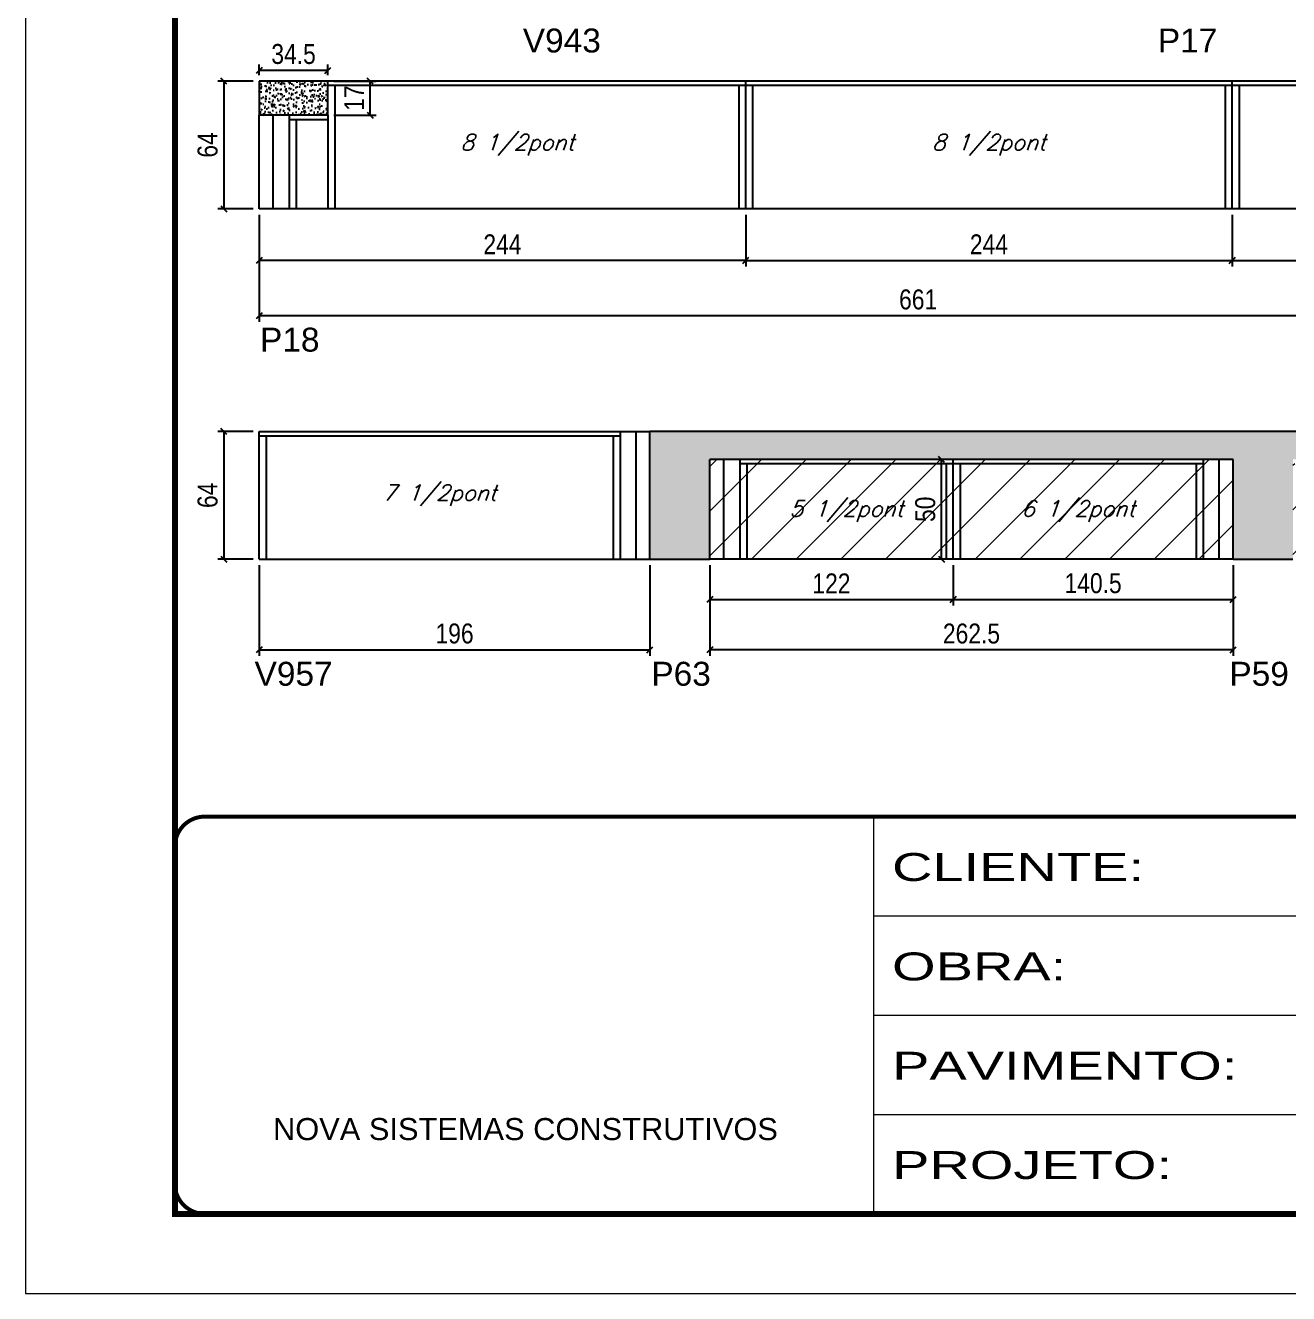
# Model space of a CAD drawing. Extents: x 3309 to 9563, y -2522 to 14608.
# Drawn here: x 4908 to 5541, y 10112 to 10748 of the extents above; entities that cross this region are included whole.
import ezdxf

# ---------------------------------------------------------------- set-up
doc = ezdxf.new("R2010")
doc.units = 0
doc.linetypes.add('CONTINUO', pattern=[0])
doc.linetypes.add('DASHED', pattern=[0.75, 0.5, -0.25])
for name, color, linetype in [('5', 5, 'Continuous'), ('COTA', 241, 'Continuous'), ('Painéis', 200, 'Continuous'), ('SARR_2.2x7', 40, 'Continuous'), ('SARR_3.5x7', 81, 'Continuous'), ('texto', 7, 'Continuous')]:
    doc.layers.add(name, color=color, linetype=linetype)
for name, color, linetype, lineweight in [('Folhas', 255, 'Continuous', 9), ('Hachura', 251, 'Continuous', 9), ('SARRAFO DE PRESSAO', 251, 'DASHED', 9)]:
    doc.layers.add(name, color=color, linetype=linetype, lineweight=lineweight)
doc.styles.add('ARIAL', font='arial.ttf')
doc.styles.add('COTA TECNICA', font='techl___.ttf', dxfattribs={"height": 10})
doc.styles.add('Romans', font='romans.shx')
doc.styles.get("Standard").update_dxf_attribs({"font": 'arial.ttf'})
doc.styles.add('Tecnologia', font='')
doc.styles.get('Tecnologia').set_extended_font_data('Forgotten Futurist')
doc.dimstyles.new('PAINEL', dxfattribs={"dimtxt": 10, "dimasz": 3, "dimexe": 3, "dimexo": 3, "dimgap": 3, "dimtad": 1, "dimdec": 1, "dimzin": 12, "dimdsep": 46, "dimtxsty": 'COTA TECNICA', "dimblk1": 'OBLIQUE', "dimblk2": 'OBLIQUE', "dimsah": 1, "dimcen": 0.9, "dimclrd": 4, "dimclre": 4, "dimclrt": 240, "dimadec": 1, "dimazin": 3, "dimtfac": 1, "dimtdec": 1, "dimtmove": 0, "dimatfit": 3, "dimfxl": 1, "dimtolj": 1, "dimtzin": 12, "dimarcsym": 0})

# ---------------------------------------------------------------- blocks, each defined once
blk = doc.blocks.new('9999999999')
at = {"color": 30, "linetype": 'CONTINUO'}
for p, q in [((98564.56, 34230.21), (98564.56, 34429.45)), ((98564.56, 34379.64), (99583.98, 34379.64)), ((98564.56, 34329.83), (99487.98, 34329.83)), ((98564.56, 34280.02), (99487.98, 34280.02))]:
    blk.add_line(p, q, dxfattribs=at)
at = {"color": 30, "linetype": 'CONTINUO', "const_width": 2}
blk.add_lwpolyline([(99583.98, 34230.21), (99583.98, 34414.45, 0.414214), (99568.98, 34429.45), (98228.98, 34429.45, 0.414214), (98213.98, 34414.45), (98213.98, 34245.21, 0.414214), (98228.98, 34230.21), (99583.98, 34230.21)], format="xyb", dxfattribs=at)
at = {"layer": 'Folhas'}
blk.add_lwpolyline([(98138.98, 34190.21), (99623.98, 34190.21), (99623.98, 35240.21), (98138.98, 35240.21)], close=True, dxfattribs=at)
at = {"layer": 'Folhas', "color": 30, "const_width": 3}
blk.add_lwpolyline([(98213.98, 34230.21), (99583.98, 34230.21), (99583.98, 35200.21), (98213.98, 35200.21)], close=True, dxfattribs=at)
at = {"color": 7, "linetype": 'Continuous', "ltscale": 5, "style": 'ARIAL'}
blk.add_text('NOVA SISTEMAS CONSTRUTIVOS', height=11.0592, dxfattribs=at).set_placement((98263.19, 34267.21))
at = {"layer": 'Folhas', "color": 7, "style": 'Tecnologia', "width": 1.5}
for s, p in [('CLIENTE:', (98573.65, 34397.17)), ('OBRA:', (98573.65, 34347.31)), ('PAVIMENTO:', (98573.65, 34297.5)), ('PROJETO:', (98573.65, 34247.69))]:
    blk.add_text(s, height=14, dxfattribs=at).set_placement(p)
blk = doc.blocks.new('_Oblique')
at = {"color": 0, "linetype": 'ByBlock', "lineweight": -2}
blk.add_line((-0.5, -0.5), (0.5, 0.5), dxfattribs=at)
blk = doc.blocks.new('*D1606')
at = {"layer": 'COTA', "color": 4, "linetype": 'ByBlock', "lineweight": -2, "transparency": 16777216}
for p, q in [((5025.13, 10653.24), (5025.13, 10627.32)), ((5269.13, 10653.24), (5269.13, 10627.32)), ((5269.13, 10630.32), (5025.13, 10630.32))]:
    blk.add_line(p, q, dxfattribs=at)
at = {"layer": 'Defpoints', "color": 0, "linetype": 'ByBlock', "transparency": 16777216}
for p in [(5025.13, 10656.24), (5269.13, 10656.24), (5025.13, 10630.32)]:
    blk.add_point(p, dxfattribs=at)
at = {"layer": 'COTA', "color": 4, "linetype": 'ByBlock', "lineweight": -2, "transparency": 16777216, "xscale": 3, "yscale": 3, "zscale": 3, "rotation": 180}
blk.add_blockref('_Oblique', (5025.13, 10630.32), dxfattribs=at)
at = {"layer": 'COTA', "color": 4, "linetype": 'ByBlock', "lineweight": -2, "transparency": 16777216, "xscale": 3, "yscale": 3, "zscale": 3}
blk.add_blockref('_Oblique', (5269.13, 10630.32), dxfattribs=at)
at = {"layer": 'COTA', "color": 240, "linetype": 'ByBlock', "transparency": 16777216, "insert": (5147.13, 10638.39), "char_height": 10, "attachment_point": 5, "style": 'COTA TECNICA'}
blk.add_mtext('\\A1;244', dxfattribs=at)
blk = doc.blocks.new('*D1608')
at = {"layer": 'COTA', "color": 4, "linetype": 'ByBlock', "lineweight": -2, "transparency": 16777216}
for p, q in [((5025.13, 10653.24), (5025.13, 10599.61)), ((5686.13, 10653.24), (5686.13, 10599.61)), ((5686.13, 10602.61), (5025.13, 10602.61))]:
    blk.add_line(p, q, dxfattribs=at)
at = {"layer": 'Defpoints', "color": 0, "linetype": 'ByBlock', "transparency": 16777216}
for p in [(5025.13, 10656.24), (5686.13, 10656.24), (5025.13, 10602.61)]:
    blk.add_point(p, dxfattribs=at)
at = {"layer": 'COTA', "color": 4, "linetype": 'ByBlock', "lineweight": -2, "transparency": 16777216, "xscale": 3, "yscale": 3, "zscale": 3, "rotation": 180}
blk.add_blockref('_Oblique', (5025.13, 10602.61), dxfattribs=at)
at = {"layer": 'COTA', "color": 4, "linetype": 'ByBlock', "lineweight": -2, "transparency": 16777216, "xscale": 3, "yscale": 3, "zscale": 3}
blk.add_blockref('_Oblique', (5686.13, 10602.61), dxfattribs=at)
at = {"layer": 'COTA', "color": 240, "linetype": 'ByBlock', "transparency": 16777216, "insert": (5355.63, 10610.71), "char_height": 10, "attachment_point": 5, "style": 'COTA TECNICA'}
blk.add_mtext('\\A1;661', dxfattribs=at)
blk = doc.blocks.new('*D1607')
at = {"layer": 'COTA', "color": 4, "lineweight": -2, "transparency": 16777216}
for p, q in [((5269.13, 10653.24), (5269.13, 10627.32)), ((5513.13, 10653.24), (5513.13, 10627.32)), ((5269.13, 10630.32), (5513.13, 10630.32))]:
    blk.add_line(p, q, dxfattribs=at)
at = {"layer": 'Defpoints', "color": 0, "transparency": 16777216}
for p in [(5269.13, 10656.24, 0), (5513.13, 10656.24, 0), (5513.13, 10630.32)]:
    blk.add_point(p, dxfattribs=at)
at = {"layer": 'COTA', "color": 4, "lineweight": -2, "transparency": 16777216, "xscale": 3, "yscale": 3, "zscale": 3, "rotation": 180}
blk.add_blockref('_Oblique', (5269.13, 10630.32), dxfattribs=at)
at = {"layer": 'COTA', "color": 4, "lineweight": -2, "transparency": 16777216, "xscale": 3, "yscale": 3, "zscale": 3}
blk.add_blockref('_Oblique', (5513.13, 10630.32), dxfattribs=at)
at = {"layer": 'COTA', "color": 240, "transparency": 16777216, "insert": (5391.13, 10638.39), "char_height": 10, "attachment_point": 5, "style": 'COTA TECNICA'}
blk.add_mtext('\\A1;244', dxfattribs=at)
blk = doc.blocks.new('*D1609')
at = {"layer": 'COTA', "color": 4, "lineweight": -2, "transparency": 16777216}
for p, q in [((5513.13, 10653.24), (5513.13, 10627.32)), ((5686.13, 10653.24), (5686.13, 10627.32)), ((5513.13, 10630.32), (5686.13, 10630.32))]:
    blk.add_line(p, q, dxfattribs=at)
at = {"layer": 'Defpoints', "color": 0, "transparency": 16777216}
for p in [(5513.13, 10656.24, 0), (5686.13, 10656.24, 0), (5686.13, 10630.32)]:
    blk.add_point(p, dxfattribs=at)
at = {"layer": 'COTA', "color": 4, "lineweight": -2, "transparency": 16777216, "xscale": 3, "yscale": 3, "zscale": 3, "rotation": 180}
blk.add_blockref('_Oblique', (5513.13, 10630.32), dxfattribs=at)
at = {"layer": 'COTA', "color": 4, "lineweight": -2, "transparency": 16777216, "xscale": 3, "yscale": 3, "zscale": 3}
blk.add_blockref('_Oblique', (5686.13, 10630.32), dxfattribs=at)
at = {"layer": 'COTA', "color": 240, "transparency": 16777216, "insert": (5599.63, 10638.54), "char_height": 10, "attachment_point": 5, "style": 'COTA TECNICA'}
blk.add_mtext('\\A1;173', dxfattribs=at)
blk = doc.blocks.new('*D1610')
at = {"layer": 'COTA', "color": 4, "lineweight": -2, "transparency": 16777216}
for p, q in [((5022.13, 10720.24), (5004.41, 10720.24)), ((5007.41, 10720.24), (5007.41, 10656.24)), ((5022.13, 10656.24), (5004.41, 10656.24))]:
    blk.add_line(p, q, dxfattribs=at)
at = {"layer": 'Defpoints', "color": 0, "transparency": 16777216}
for p in [(5025.13, 10720.24), (5007.41, 10656.24), (5025.13, 10656.24)]:
    blk.add_point(p, dxfattribs=at)
at = {"layer": 'COTA', "color": 4, "lineweight": -2, "transparency": 16777216, "xscale": 3, "yscale": 3, "zscale": 3}
for p, rotation in [((5007.41, 10720.24), 90), ((5007.41, 10656.24), 270)]:
    blk.add_blockref('_Oblique', p, dxfattribs=dict(at, rotation=rotation))
at = {"layer": 'COTA', "color": 240, "transparency": 16777216, "insert": (4999.3, 10688.24), "char_height": 10, "attachment_point": 5, "rotation": 90, "style": 'COTA TECNICA'}
blk.add_mtext('\\A1;64', dxfattribs=at)
blk = doc.blocks.new('*D1615')
at = {"layer": 'COTA', "color": 4, "linetype": 'ByBlock', "lineweight": -2, "transparency": 16777216}
for p, q in [((5025.13, 10477.52), (5025.13, 10432.03)), ((5221.13, 10477.52), (5221.13, 10432.03)), ((5025.13, 10435.03), (5221.13, 10435.03))]:
    blk.add_line(p, q, dxfattribs=at)
at = {"layer": 'Defpoints', "color": 0, "linetype": 'ByBlock', "transparency": 16777216}
for p in [(5025.13, 10480.52), (5221.13, 10480.52), (5221.13, 10435.03)]:
    blk.add_point(p, dxfattribs=at)
at = {"layer": 'COTA', "color": 4, "linetype": 'ByBlock', "lineweight": -2, "transparency": 16777216, "xscale": 3, "yscale": 3, "zscale": 3, "rotation": 180}
blk.add_blockref('_Oblique', (5025.13, 10435.03), dxfattribs=at)
at = {"layer": 'COTA', "color": 4, "linetype": 'ByBlock', "lineweight": -2, "transparency": 16777216, "xscale": 3, "yscale": 3, "zscale": 3}
blk.add_blockref('_Oblique', (5221.13, 10435.03), dxfattribs=at)
at = {"layer": 'COTA', "color": 240, "linetype": 'ByBlock', "transparency": 16777216, "insert": (5123.13, 10443.16), "char_height": 10, "attachment_point": 5, "style": 'COTA TECNICA'}
blk.add_mtext('\\A1;196', dxfattribs=at)
blk = doc.blocks.new('*D1619')
at = {"layer": 'COTA', "color": 4, "linetype": 'ByBlock', "lineweight": -2, "transparency": 16777216}
for p, q in [((5251.13, 10477.52), (5251.13, 10432.03)), ((5513.63, 10477.52), (5513.63, 10432.03)), ((5513.63, 10435.03), (5251.13, 10435.03))]:
    blk.add_line(p, q, dxfattribs=at)
at = {"layer": 'Defpoints', "color": 0, "linetype": 'ByBlock', "transparency": 16777216}
for p in [(5251.13, 10480.52), (5513.63, 10480.52), (5251.13, 10435.03)]:
    blk.add_point(p, dxfattribs=at)
at = {"layer": 'COTA', "color": 4, "linetype": 'ByBlock', "lineweight": -2, "transparency": 16777216, "xscale": 3, "yscale": 3, "zscale": 3, "rotation": 180}
blk.add_blockref('_Oblique', (5251.13, 10435.03), dxfattribs=at)
at = {"layer": 'COTA', "color": 4, "linetype": 'ByBlock', "lineweight": -2, "transparency": 16777216, "xscale": 3, "yscale": 3, "zscale": 3}
blk.add_blockref('_Oblique', (5513.63, 10435.03), dxfattribs=at)
at = {"layer": 'COTA', "color": 240, "linetype": 'ByBlock', "transparency": 16777216, "insert": (5382.38, 10443.14), "char_height": 10, "attachment_point": 5, "style": 'COTA TECNICA'}
blk.add_mtext('\\A1;262.5', dxfattribs=at)
blk = doc.blocks.new('*D1620')
at = {"layer": 'COTA', "color": 4, "lineweight": -2, "transparency": 16777216}
for p, q in [((5251.13, 10477.52), (5251.13, 10457.28)), ((5373.13, 10477.52), (5373.13, 10457.28)), ((5251.13, 10460.28), (5373.13, 10460.28))]:
    blk.add_line(p, q, dxfattribs=at)
at = {"layer": 'Defpoints', "color": 0, "transparency": 16777216}
for p in [(5251.13, 10480.52), (5373.13, 10480.52), (5373.13, 10460.28)]:
    blk.add_point(p, dxfattribs=at)
at = {"layer": 'COTA', "color": 4, "lineweight": -2, "transparency": 16777216, "xscale": 3, "yscale": 3, "zscale": 3, "rotation": 180}
blk.add_blockref('_Oblique', (5251.13, 10460.28), dxfattribs=at)
at = {"layer": 'COTA', "color": 4, "lineweight": -2, "transparency": 16777216, "xscale": 3, "yscale": 3, "zscale": 3}
blk.add_blockref('_Oblique', (5373.13, 10460.28), dxfattribs=at)
at = {"layer": 'COTA', "color": 240, "transparency": 16777216, "insert": (5312.13, 10468.34), "char_height": 10, "attachment_point": 5, "style": 'COTA TECNICA'}
blk.add_mtext('\\A1;122', dxfattribs=at)
blk = doc.blocks.new('*D1621')
at = {"layer": 'COTA', "color": 4, "lineweight": -2, "transparency": 16777216}
for p, q in [((5373.13, 10477.52), (5373.13, 10457.28)), ((5513.63, 10477.52), (5513.63, 10457.28)), ((5373.13, 10460.28), (5513.63, 10460.28))]:
    blk.add_line(p, q, dxfattribs=at)
at = {"layer": 'Defpoints', "color": 0, "transparency": 16777216}
for p in [(5373.13, 10480.52), (5513.63, 10480.52), (5513.63, 10460.28)]:
    blk.add_point(p, dxfattribs=at)
at = {"layer": 'COTA', "color": 4, "lineweight": -2, "transparency": 16777216, "xscale": 3, "yscale": 3, "zscale": 3, "rotation": 180}
blk.add_blockref('_Oblique', (5373.13, 10460.28), dxfattribs=at)
at = {"layer": 'COTA', "color": 4, "lineweight": -2, "transparency": 16777216, "xscale": 3, "yscale": 3, "zscale": 3}
blk.add_blockref('_Oblique', (5513.63, 10460.28), dxfattribs=at)
at = {"layer": 'COTA', "color": 240, "transparency": 16777216, "insert": (5443.38, 10468.39), "char_height": 10, "attachment_point": 5, "style": 'COTA TECNICA'}
blk.add_mtext('\\A1;140.5', dxfattribs=at)
blk = doc.blocks.new('*D1632')
at = {"layer": 'COTA', "color": 4, "lineweight": -2, "transparency": 16777216}
for p, q in [((5022.13, 10544.52), (5004.41, 10544.52)), ((5007.41, 10544.52), (5007.41, 10480.52)), ((5022.13, 10480.52), (5004.41, 10480.52))]:
    blk.add_line(p, q, dxfattribs=at)
at = {"layer": 'Defpoints', "color": 0, "transparency": 16777216}
for p in [(5025.13, 10544.52, 0), (5007.41, 10480.52), (5025.13, 10480.52, 0)]:
    blk.add_point(p, dxfattribs=at)
at = {"layer": 'COTA', "color": 4, "lineweight": -2, "transparency": 16777216, "xscale": 3, "yscale": 3, "zscale": 3}
for p, rotation in [((5007.41, 10544.52), 90), ((5007.41, 10480.52), 270)]:
    blk.add_blockref('_Oblique', p, dxfattribs=dict(at, rotation=rotation))
at = {"layer": 'COTA', "color": 240, "transparency": 16777216, "insert": (4999.3, 10512.52), "char_height": 10, "attachment_point": 5, "rotation": 90, "style": 'COTA TECNICA'}
blk.add_mtext('\\A1;64', dxfattribs=at)
blk = doc.blocks.new('*D1640')
at = {"layer": 'COTA', "color": 4, "lineweight": -2, "transparency": 16777216}
for p, q in [((5025.13, 10723.24), (5025.13, 10728.58)), ((5059.63, 10725.58), (5025.13, 10725.58)), ((5059.63, 10723.24), (5059.63, 10728.58))]:
    blk.add_line(p, q, dxfattribs=at)
at = {"layer": 'Defpoints', "color": 0, "transparency": 16777216}
for p in [(5025.13, 10725.58), (5025.13, 10720.24, 0), (5059.63, 10720.24, 0)]:
    blk.add_point(p, dxfattribs=at)
at = {"layer": 'COTA', "color": 4, "lineweight": -2, "transparency": 16777216, "xscale": 3, "yscale": 3, "zscale": 3, "rotation": 180}
blk.add_blockref('_Oblique', (5025.13, 10725.58), dxfattribs=at)
at = {"layer": 'COTA', "color": 4, "lineweight": -2, "transparency": 16777216, "xscale": 3, "yscale": 3, "zscale": 3}
blk.add_blockref('_Oblique', (5059.63, 10725.58), dxfattribs=at)
at = {"layer": 'COTA', "color": 240, "transparency": 16777216, "insert": (5042.38, 10733.8), "char_height": 10, "attachment_point": 5, "style": 'COTA TECNICA'}
blk.add_mtext('\\A1;34.5', dxfattribs=at)
blk = doc.blocks.new('*D1641')
at = {"layer": 'COTA', "color": 4, "lineweight": -2, "transparency": 16777216}
for p, q in [((5062.63, 10720.24), (5083.87, 10720.24)), ((5080.87, 10703.24), (5080.87, 10720.24)), ((5062.63, 10703.24), (5083.87, 10703.24))]:
    blk.add_line(p, q, dxfattribs=at)
at = {"layer": 'Defpoints', "color": 0, "transparency": 16777216}
for p in [(5059.63, 10720.24, 0), (5080.87, 10720.24), (5059.63, 10703.24, 0)]:
    blk.add_point(p, dxfattribs=at)
at = {"layer": 'COTA', "color": 4, "lineweight": -2, "transparency": 16777216, "xscale": 3, "yscale": 3, "zscale": 3}
for p, rotation in [((5080.87, 10720.24), 90), ((5080.87, 10703.24), 270)]:
    blk.add_blockref('_Oblique', p, dxfattribs=dict(at, rotation=rotation))
at = {"layer": 'COTA', "color": 240, "transparency": 16777216, "insert": (5072.79, 10711.74), "char_height": 10, "attachment_point": 5, "rotation": 90, "style": 'COTA TECNICA'}
blk.add_mtext('\\A1;17', dxfattribs=at)
blk = doc.blocks.new('*D2562')
at = {"layer": 'COTA', "color": 4, "lineweight": -2, "transparency": 16777216}
for p, q in [((5370.13, 10530.52), (5364.34, 10530.52)), ((5367.34, 10480.52), (5367.34, 10530.52)), ((5370.13, 10480.52), (5364.34, 10480.52))]:
    blk.add_line(p, q, dxfattribs=at)
at = {"layer": 'Defpoints', "color": 0, "transparency": 16777216}
for p in [(5367.34, 10530.52), (5373.13, 10530.52, 0), (5373.13, 10480.52, 0)]:
    blk.add_point(p, dxfattribs=at)
at = {"layer": 'COTA', "color": 4, "lineweight": -2, "transparency": 16777216, "xscale": 3, "yscale": 3, "zscale": 3}
for p, rotation in [((5367.34, 10530.52), 90), ((5367.34, 10480.52), 270)]:
    blk.add_blockref('_Oblique', p, dxfattribs=dict(at, rotation=rotation))
at = {"layer": 'COTA', "color": 240, "transparency": 16777216, "insert": (5359.23, 10505.52), "char_height": 10, "attachment_point": 5, "rotation": 90, "style": 'COTA TECNICA'}
blk.add_mtext('\\A1;50', dxfattribs=at)

msp = doc.modelspace()

# ---------------------------------------------------------------- hatches: boundary and pattern name
at = {"layer": 'COTA'}
h = msp.add_hatch(dxfattribs=at)
h.set_pattern_fill('AR-CONC', color=256, scale=0.03)
h.paths.add_polyline_path([(5059.63, 10720.24), (5025.13, 10720.24), (5025.13, 10703.24), (5059.63, 10703.24)])
h = msp.add_hatch(dxfattribs=at)
h.set_pattern_fill('AR-CONC', color=256, scale=0.03)
h.paths.add_polyline_path([(5861.59, 10480.52), (5891.59, 10480.52), (5891.59, 10530.52), (6206.55, 10530.52), (6206.55, 10544.52), (5221.13, 10544.52), (5221.13, 10480.52), (5251.13, 10480.52), (5251.13, 10530.52), (5513.63, 10530.52), (5513.63, 10480.52), (5543.63, 10480.52), (5543.63, 10530.52), (5861.59, 10530.52)])
at = {"layer": 'Hachura'}
h = msp.add_hatch(dxfattribs=at)
h.set_pattern_fill('ANSI31', color=256, scale=5)
h.paths.add_polyline_path([(5794.13, 10720.24), (5716.13, 10720.24), (5716.13, 10656.24), (5794.13, 10656.24)])
h.paths.add_polyline_path([(5916.13, 10720.24), (5794.13, 10720.24), (5794.13, 10656.24), (5916.13, 10656.24)])
h.paths.add_polyline_path([(5373.13, 10530.52), (5251.13, 10530.52), (5251.13, 10480.52), (5373.13, 10480.52)])
h.paths.add_polyline_path([(5513.63, 10530.52), (5373.13, 10530.52), (5373.13, 10480.52), (5513.63, 10480.52)])
h.paths.add_polyline_path([(5617.59, 10528.52), (5543.63, 10528.52), (5543.63, 10480.52), (5617.59, 10480.52)])
h.paths.add_polyline_path([(5861.59, 10528.52), (5617.59, 10528.52), (5617.59, 10480.52), (5861.59, 10480.52)])
h.paths.add_polyline_path([(5965.55, 10528.52), (5891.59, 10528.52), (5891.59, 10480.52), (5965.55, 10480.52)])
h.paths.add_polyline_path([(6206.55, 10528.52), (5965.55, 10528.52), (5965.55, 10480.52), (6206.55, 10480.52)])

# ---------------------------------------------------------------- linework, layer by layer
at = {"layer": 'COTA'}
for p, q in [((5059.63, 10720.24, 0), (5025.13, 10720.24, 0)), ((5025.13, 10720.24, 0), (5025.13, 10703.24, 0)), ((5059.63, 10703.24, 0), (5059.63, 10656.24, 0)), ((6206.55, 10544.52, 0), (5221.13, 10544.52, 0)), ((5221.13, 10480.52, 0), (5251.13, 10480.52, 0)), ((5513.63, 10480.52, 0), (5543.63, 10480.52, 0))]:
    msp.add_line(p, q, dxfattribs=at)
at = {"layer": 'Painéis', "linetype": 'ByBlock'}
for p, q in [((5686.13, 10720.24, 0), (5059.63, 10720.24, 0)), ((5059.63, 10703.24, 0), (5059.63, 10720.24, 0)), ((5269.13, 10656.24, 0), (5269.13, 10720.24, 0)), ((5513.13, 10656.24, 0), (5513.13, 10720.24, 0)), ((5025.13, 10656.24, 0), (5025.13, 10703.24, 0)), ((5059.63, 10703.24, 0), (5025.13, 10703.24, 0)), ((5686.13, 10656.24, 0), (5025.13, 10656.24, 0)), ((5025.13, 10544.52, 0), (5221.13, 10544.52, 0)), ((5025.13, 10480.52, 0), (5025.13, 10544.52, 0)), ((5221.13, 10480.52, 0), (5221.13, 10544.52, 0)), ((5513.63, 10530.52, 0), (5251.13, 10530.52, 0)), ((5251.13, 10480.52, 0), (5251.13, 10530.52, 0)), ((5373.13, 10480.52, 0), (5373.13, 10530.52, 0)), ((5513.63, 10480.52, 0), (5513.63, 10530.52, 0)), ((5025.13, 10480.52, 0), (5221.13, 10480.52, 0)), ((5513.63, 10480.52, 0), (5251.13, 10480.52, 0))]:
    msp.add_line(p, q, dxfattribs=at)
at = {"layer": 'SARR_2.2x7', "linetype": 'Continuous'}
for p, q in [((5269.13, 10718.04, 0), (5059.63, 10718.04, 0)), ((5513.13, 10718.04, 0), (5269.13, 10718.04, 0)), ((5671.13, 10718.04, 0), (5513.13, 10718.04, 0)), ((5032.13, 10656.24, 0), (5032.13, 10703.24, 0)), ((5040.13, 10701.04, 0), (5059.63, 10701.04, 0)), ((5025.13, 10542.32, 0), (5206.13, 10542.32, 0)), ((5214.13, 10480.52, 0), (5214.13, 10544.52, 0)), ((5258.13, 10480.52, 0), (5258.13, 10530.52, 0)), ((5373.13, 10528.32, 0), (5266.13, 10528.32, 0)), ((5498.63, 10528.32, 0), (5373.13, 10528.32, 0)), ((5506.63, 10480.52, 0), (5506.63, 10530.52, 0))]:
    msp.add_line(p, q, dxfattribs=at)
at = {"layer": 'SARR_3.5x7'}
for p, q in [((5063.13, 10718.04, 0), (5063.13, 10656.24, 0)), ((5265.63, 10718.04, 0), (5265.63, 10656.24, 0)), ((5272.63, 10718.04, 0), (5272.63, 10656.24, 0)), ((5509.63, 10718.04, 0), (5509.63, 10656.24, 0)), ((5516.63, 10718.04, 0), (5516.63, 10656.24, 0)), ((5040.13, 10703.24, 0), (5040.13, 10656.24, 0)), ((5043.63, 10701.04, 0), (5043.63, 10656.24, 0)), ((5028.63, 10542.32, 0), (5028.63, 10480.52, 0)), ((5202.63, 10542.32, 0), (5202.63, 10480.52, 0)), ((5206.13, 10544.52, 0), (5206.13, 10480.52, 0)), ((5266.13, 10530.52, 0), (5266.13, 10480.52, 0)), ((5269.63, 10528.32, 0), (5269.63, 10480.52, 0)), ((5369.63, 10528.32, 0), (5369.63, 10480.52, 0)), ((5376.63, 10528.32, 0), (5376.63, 10480.52, 0)), ((5495.13, 10528.32, 0), (5495.13, 10480.52, 0)), ((5498.63, 10530.52, 0), (5498.63, 10480.52, 0))]:
    msp.add_line(p, q, dxfattribs=at)

# ---------------------------------------------------------------- block references
at = {"layer": 'SARRAFO DE PRESSAO', "color": 6, "linetype": 'ByBlock'}
msp.add_blockref('9999999999', (-93231.11, -24078.07), dxfattribs=at)

# ---------------------------------------------------------------- texts
at = {"layer": '5', "linetype": 'Continuous'}
for s, rotation, p in [('V943', 0.00004, (5157.36, 10734.62, 0)), ('P17', 0.00004, (5475.87, 10734.62, 0)), ('P18', 0.00004, (5025.57, 10584.6, 0)), ('V957', 359.99996, (5022.82, 10417.02, 0)), ('P63', 359.99996, (5221.84, 10417.02, 0)), ('P59', 359.99996, (5511.74, 10417.02, 0))]:
    msp.add_text(s, height=12, rotation=rotation, dxfattribs=at).set_placement(p)
at = {"layer": 'texto', "color": 2, "char_height": 8, "attachment_point": 5, "style": 'Romans'}
for s, insert in [('{\\Q19;\\C256;8 1/2pont}', (5154.63, 10688.24, 0)), ('{\\Q19;\\C256;8 1/2pont}', (5391.13, 10688.24, 0)), ('{\\Q19;\\C256;7 1/2pont}', (5115.63, 10512.52, 0)), ('{\\Q19;\\C256;5 1/2pont}', (5319.63, 10504.52, 0)), ('{\\Q19;\\C256;6 1/2pont}', (5435.88, 10504.52, 0))]:
    msp.add_mtext(s, dxfattribs=dict(at, insert=insert))

# ---------------------------------------------------------------- dimensions: what is measured, and where the dimension line sits
at = {"layer": 'COTA'}
for base, p1, p2, picture, middle in [((5025.13, 10725.58), (5059.63, 10720.24, 0), (5025.13, 10720.24, 0), '*D1640', (5042.38, 10733.8)), ((5513.13, 10630.32), (5269.13, 10656.24, 0), (5513.13, 10656.24, 0), '*D1607', (5391.13, 10638.39)), ((5686.13, 10630.32), (5513.13, 10656.24, 0), (5686.13, 10656.24, 0), '*D1609', (5599.63, 10638.54)), ((5373.13, 10460.28, 0), (5251.13, 10480.52, 0), (5373.13, 10480.52, 0), '*D1620', (5312.13, 10468.34, 0))]:
    dim = msp.add_linear_dim(base=base, p1=p1, p2=p2, dimstyle='PAINEL', dxfattribs=at)
    dim.commit()
    dim.dimension.update_dxf_attribs({"geometry": picture, "text_midpoint": middle})
for base, p1, p2, picture, middle in [((5007.41, 10656.24, 0), (5025.13, 10720.24, 0), (5025.13, 10656.24, 0), '*D1610', (4999.3, 10688.24, 0)), ((5080.87, 10720.24), (5059.63, 10703.24, 0), (5059.63, 10720.24, 0), '*D1641', (5072.79, 10711.74)), ((5007.41, 10480.52), (5025.13, 10544.52, 0), (5025.13, 10480.52, 0), '*D1632', (4999.3, 10512.52)), ((5367.34, 10530.52), (5373.13, 10480.52, 0), (5373.13, 10530.52, 0), '*D2562', (5359.23, 10505.52))]:
    dim = msp.add_linear_dim(base=base, p1=p1, p2=p2, angle=90, dimstyle='PAINEL', dxfattribs=at)
    dim.commit()
    dim.dimension.update_dxf_attribs({"geometry": picture, "text_midpoint": middle})
at = {"layer": 'COTA', "linetype": 'ByBlock'}
dim = msp.add_linear_dim(base=(5025.13, 10630.32, 0), p1=(5269.13, 10656.24, 0), p2=(5025.13, 10656.24, 0), angle=180, dimstyle='PAINEL', override={"dimtmove": 1}, dxfattribs=at)
dim.commit()
dim.dimension.update_dxf_attribs({"geometry": '*D1606', "text_midpoint": (5147.13, 10638.39, 0)})
for base, p1, p2, picture, middle in [((5025.13, 10602.61, 0), (5686.13, 10656.24, 0), (5025.13, 10656.24, 0), '*D1608', (5355.63, 10610.71, 0)), ((5251.13, 10435.03, 0), (5513.63, 10480.52, 0), (5251.13, 10480.52, 0), '*D1619', (5382.38, 10443.14, 0))]:
    dim = msp.add_linear_dim(base=base, p1=p1, p2=p2, angle=180, dimstyle='PAINEL', dxfattribs=at)
    dim.commit()
    dim.dimension.update_dxf_attribs({"geometry": picture, "text_midpoint": middle})
dim = msp.add_linear_dim(base=(5221.13, 10435.03, 0), p1=(5025.13, 10480.52, 0), p2=(5221.13, 10480.52, 0), dimstyle='PAINEL', dxfattribs=at)
dim.commit()
dim.dimension.update_dxf_attribs({"geometry": '*D1615', "text_midpoint": (5123.13, 10443.16, 0)})
at = {"layer": 'COTA'}
dim = msp.add_linear_dim(base=(5513.63, 10460.28, 0), p1=(5373.13, 10480.52, 0), p2=(5513.63, 10480.52, 0), dimstyle='PAINEL', override={"dimtmove": 1}, dxfattribs=at)
dim.commit()
dim.dimension.update_dxf_attribs({"geometry": '*D1621', "text_midpoint": (5443.38, 10468.39, 0)})

doc.saveas('drawing.dxf')
